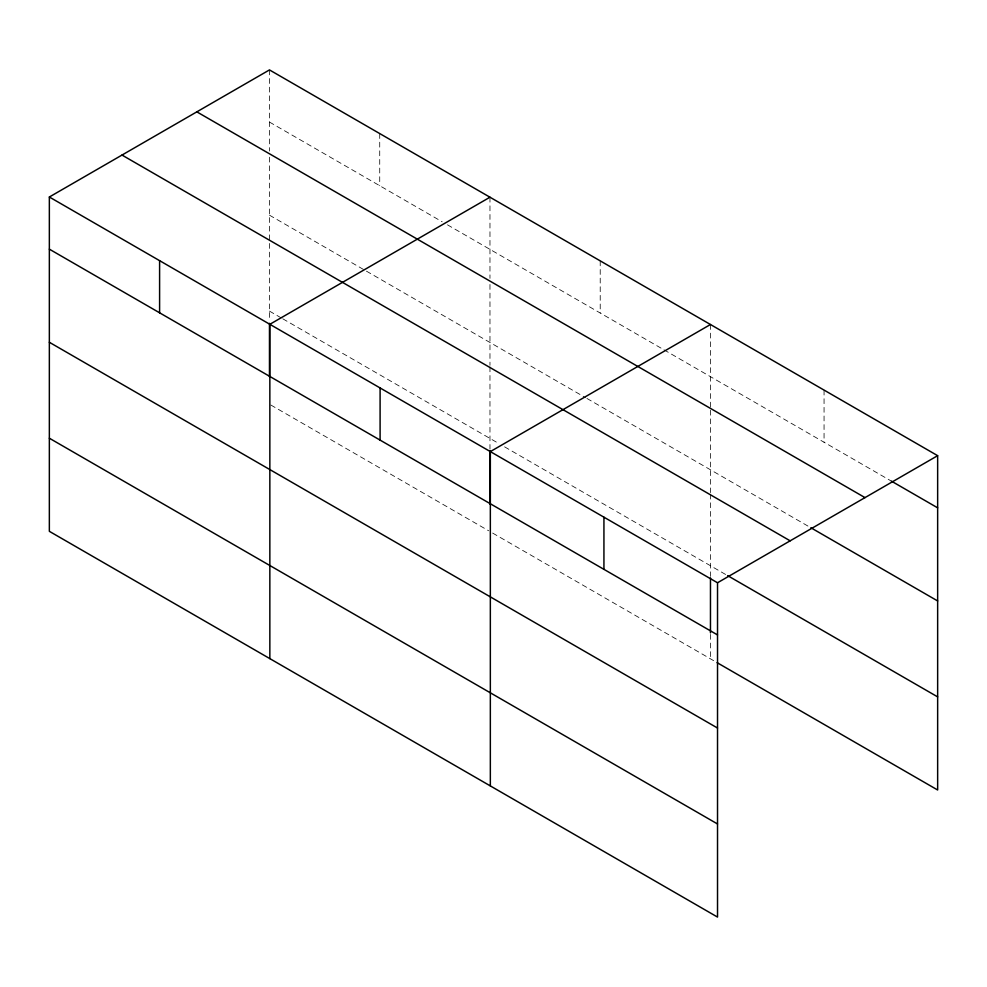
<?xml version="1.0" encoding="UTF-8"?>
<svg xmlns="http://www.w3.org/2000/svg" width="987" height="987" viewBox="0 0 987 987"><rect width="100%" height="100%" fill="white"/><g stroke="black" fill="none" stroke-linecap="round" stroke-linejoin="round"><path stroke-width="0.74" stroke-dasharray="4.93 3.7" d="M269.476 122.067L442.164 221.767M447.469 224.826L662.659 349.065M663.98 349.83L891.421 481.138M269.476 215.178L365.116 270.401M366.448 271.166L585.612 397.699M586.944 398.464L809.537 526.984M269.476 311.115L281.431 318.024M282.763 318.789L499.274 443.792M504.591 446.852L726.321 574.878M270.808 405.003L488.651 530.772M492.636 533.066L715.76 661.882M824.059 390.099L824.059 442.25M710.467 324.513L710.467 408.729M710.467 410.259L710.467 492.624M710.467 494.154L710.467 576.408M710.467 634.419L710.467 658.835M600.219 260.864L600.219 313.027M489.971 197.215L489.971 278.371M489.971 284.478L489.971 365.326M489.971 366.856L489.971 449.11M379.724 133.566L379.724 185.716M269.476 69.917L269.476 151.073M269.476 157.18L269.476 320.281"/><path stroke-width="1.48" d="M49.35 197.005L717.524 582.762L717.524 917.083L49.35 531.327L49.35 197.005L269.476 69.917L937.65 455.673L937.65 789.995L717.08 662.647M489.971 197.215L269.846 324.304L269.846 658.625M710.467 324.513L490.342 451.602L490.342 785.923M717.524 582.762L937.65 455.673M891.421 481.138L937.65 507.836M196.832 111.852L865.007 497.621M810.858 527.737L937.65 600.947M121.993 155.058L790.168 540.827M727.641 575.631L937.65 696.884M49.35 249.156L717.524 634.925M49.35 342.279L717.524 728.036M49.35 438.216L717.524 823.972M710.467 577.938L710.467 632.889M603.933 517.188L603.933 569.339M489.971 450.627L489.971 504.061M380.094 387.953L380.094 440.116M269.476 323.329L269.476 376.763M159.598 260.654L159.598 312.817"/></g></svg>
